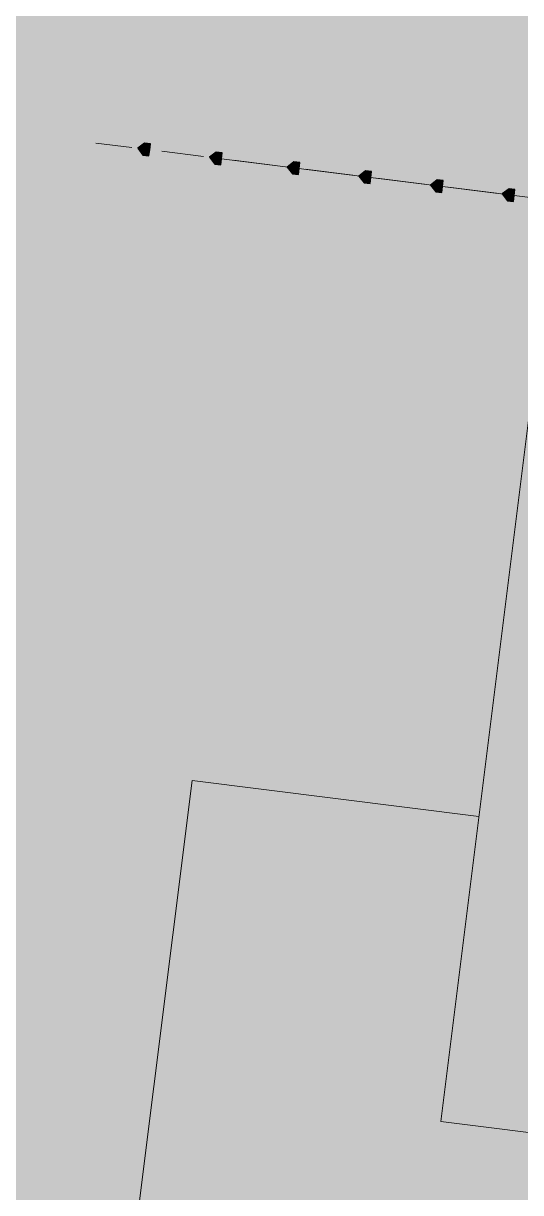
# Model space of a CAD drawing. Header units: metres. Extents: x -4 to 509425, y 7549 to 4732445.
# Drawn here: x 476059.291 to 476059.99, y 4719771.302 to 4719772.945 of the extents above; entities that cross this region are included whole.
import ezdxf

# ---------------------------------------------------------------- set-up
doc = ezdxf.new("R2010")
doc.units = ezdxf.units.M
doc.header["$LTSCALE"] = 0.01
doc.header["$MEASUREMENT"] = 0
doc.layers.get('0').update_dxf_attribs({"lineweight": 0})
doc.layers.add('_SUBESTACIÓN', color=1, linetype='Continuous')
doc.layers.add('SUBESTACION LA VID', color=253, linetype='Continuous')

# ---------------------------------------------------------------- blocks, each defined once
blk = doc.blocks.new('A$Cfff6051d')
at = {"layer": 'SUBESTACION LA VID', "transparency": 33554687}
h = blk.add_hatch(color=256, dxfattribs=at)
h.dxf.hatch_style = 2
h.paths.add_polyline_path([(476059.4686, 4719772.767), (476059.4696, 4719772.7754), (476059.4612, 4719772.7764), (476059.4518, 4719772.7691), (476059.4591, 4719772.7596), (476059.4675, 4719772.7586)])
h = blk.add_hatch(color=256, dxfattribs=at)
h.dxf.hatch_style = 2
h.paths.add_polyline_path([(476059.4686, 4719772.767), (476059.4696, 4719772.7754), (476059.4612, 4719772.7764), (476059.4518, 4719772.7691), (476059.4591, 4719772.7596), (476059.4675, 4719772.7586)])
h = blk.add_hatch(color=256, dxfattribs=at)
h.dxf.hatch_style = 2
h.paths.add_polyline_path([(476059.5694, 4719772.7543), (476059.5704, 4719772.7627), (476059.562, 4719772.7638), (476059.5526, 4719772.7565), (476059.5599, 4719772.747), (476059.5683, 4719772.7459)])
h = blk.add_hatch(color=256, dxfattribs=at)
h.dxf.hatch_style = 2
h.paths.add_polyline_path([(476059.5694, 4719772.7543), (476059.5704, 4719772.7627), (476059.562, 4719772.7638), (476059.5526, 4719772.7565), (476059.5599, 4719772.747), (476059.5683, 4719772.7459)])
h = blk.add_hatch(color=256, dxfattribs=at)
h.dxf.hatch_style = 2
h.paths.add_polyline_path([(476059.6786, 4719772.7407), (476059.6796, 4719772.7491), (476059.6712, 4719772.7501), (476059.6618, 4719772.7428), (476059.6691, 4719772.7333), (476059.6775, 4719772.7323)])
h = blk.add_hatch(color=256, dxfattribs=at)
h.dxf.hatch_style = 2
h.paths.add_polyline_path([(476059.6786, 4719772.7407), (476059.6796, 4719772.7491), (476059.6712, 4719772.7501), (476059.6618, 4719772.7428), (476059.6691, 4719772.7333), (476059.6775, 4719772.7323)])
h = blk.add_hatch(color=256, dxfattribs=at)
h.dxf.hatch_style = 2
h.paths.add_polyline_path([(476059.7794, 4719772.728), (476059.7804, 4719772.7364), (476059.772, 4719772.7375), (476059.7626, 4719772.7301), (476059.7699, 4719772.7207), (476059.7783, 4719772.7196)])
h = blk.add_hatch(color=256, dxfattribs=at)
h.dxf.hatch_style = 2
h.paths.add_polyline_path([(476059.7794, 4719772.728), (476059.7804, 4719772.7364), (476059.772, 4719772.7375), (476059.7626, 4719772.7301), (476059.7699, 4719772.7207), (476059.7783, 4719772.7196)])
h = blk.add_hatch(color=256, dxfattribs=at)
h.dxf.hatch_style = 2
h.paths.add_polyline_path([(476059.8802, 4719772.7154), (476059.8812, 4719772.7238), (476059.8728, 4719772.7248), (476059.8634, 4719772.7175), (476059.8707, 4719772.708), (476059.8791, 4719772.707)])
h = blk.add_hatch(color=256, dxfattribs=at)
h.dxf.hatch_style = 2
h.paths.add_polyline_path([(476059.8802, 4719772.7154), (476059.8812, 4719772.7238), (476059.8728, 4719772.7248), (476059.8634, 4719772.7175), (476059.8707, 4719772.708), (476059.8791, 4719772.707)])
h = blk.add_hatch(color=256, dxfattribs=at)
h.dxf.hatch_style = 2
h.paths.add_polyline_path([(476059.8802, 4719772.7154), (476059.8812, 4719772.7238), (476059.8728, 4719772.7248), (476059.8634, 4719772.7175), (476059.8707, 4719772.708), (476059.8791, 4719772.707)])
h = blk.add_hatch(color=256, dxfattribs=at)
h.dxf.hatch_style = 2
h.paths.add_polyline_path([(476059.8802, 4719772.7154), (476059.8812, 4719772.7238), (476059.8728, 4719772.7248), (476059.8634, 4719772.7175), (476059.8707, 4719772.708), (476059.8791, 4719772.707)])
h = blk.add_hatch(color=256, dxfattribs=at)
h.dxf.hatch_style = 2
h.paths.add_polyline_path([(476059.981, 4719772.7027), (476059.982, 4719772.7111), (476059.9736, 4719772.7122), (476059.9642, 4719772.7049), (476059.9715, 4719772.6954), (476059.9799, 4719772.6943)])
h = blk.add_hatch(color=256, dxfattribs=at)
h.dxf.hatch_style = 2
h.paths.add_polyline_path([(476059.981, 4719772.7027), (476059.982, 4719772.7111), (476059.9736, 4719772.7122), (476059.9642, 4719772.7049), (476059.9715, 4719772.6954), (476059.9799, 4719772.6943)])
h = blk.add_hatch(color=256, dxfattribs=at)
h.dxf.hatch_style = 2
h.paths.add_polyline_path([(476059.981, 4719772.7027), (476059.982, 4719772.7111), (476059.9736, 4719772.7122), (476059.9642, 4719772.7049), (476059.9715, 4719772.6954), (476059.9799, 4719772.6943)])
h = blk.add_hatch(color=256, dxfattribs=at)
h.dxf.hatch_style = 2
h.paths.add_polyline_path([(476059.981, 4719772.7027), (476059.982, 4719772.7111), (476059.9736, 4719772.7122), (476059.9642, 4719772.7049), (476059.9715, 4719772.6954), (476059.9799, 4719772.6943)])
at = {"layer": 'SUBESTACION LA VID', "lineweight": 15}
for p, q in [((476059.4434, 4719772.7701), (476059.393, 4719772.7765)), ((476059.4434, 4719772.7701), (476059.393, 4719772.7765)), ((476059.5442, 4719772.7575), (476059.4854, 4719772.7649)), ((476059.5442, 4719772.7575), (476059.4854, 4719772.7649)), ((476060.8294, 4719772.5964), (476059.5694, 4719772.7543)), ((476059.645, 4719772.7449), (476059.5862, 4719772.7522)), ((476059.645, 4719772.7449), (476059.5862, 4719772.7522)), ((476059.7542, 4719772.7312), (476059.687, 4719772.7396)), ((476059.7542, 4719772.7312), (476059.687, 4719772.7396)), ((476059.855, 4719772.7185), (476059.7878, 4719772.727)), ((476059.855, 4719772.7185), (476059.7878, 4719772.727)), ((476059.855, 4719772.7185), (476059.7878, 4719772.727)), ((476059.855, 4719772.7185), (476059.7878, 4719772.727)), ((476059.9558, 4719772.7059), (476059.8886, 4719772.7143)), ((476059.9558, 4719772.7059), (476059.8886, 4719772.7143)), ((476059.9558, 4719772.7059), (476059.8886, 4719772.7143)), ((476059.9558, 4719772.7059), (476059.8886, 4719772.7143))]:
    blk.add_line(p, q, dxfattribs=at)
at = {"layer": 'SUBESTACION LA VID'}
for points in [[(476059.4686, 4719772.767), (476059.4696, 4719772.7754), (476059.4612, 4719772.7764), (476059.4518, 4719772.7691), (476059.4591, 4719772.7596), (476059.4675, 4719772.7586)], [(476059.4686, 4719772.767), (476059.4696, 4719772.7754), (476059.4612, 4719772.7764), (476059.4518, 4719772.7691), (476059.4591, 4719772.7596), (476059.4675, 4719772.7586)], [(476059.5694, 4719772.7543), (476059.5704, 4719772.7627), (476059.562, 4719772.7638), (476059.5526, 4719772.7565), (476059.5599, 4719772.747), (476059.5683, 4719772.7459)], [(476059.5694, 4719772.7543), (476059.5704, 4719772.7627), (476059.562, 4719772.7638), (476059.5526, 4719772.7565), (476059.5599, 4719772.747), (476059.5683, 4719772.7459)], [(476059.6786, 4719772.7407), (476059.6796, 4719772.7491), (476059.6712, 4719772.7501), (476059.6618, 4719772.7428), (476059.6691, 4719772.7333), (476059.6775, 4719772.7323)], [(476059.6786, 4719772.7407), (476059.6796, 4719772.7491), (476059.6712, 4719772.7501), (476059.6618, 4719772.7428), (476059.6691, 4719772.7333), (476059.6775, 4719772.7323)], [(476059.7794, 4719772.728), (476059.7804, 4719772.7364), (476059.772, 4719772.7375), (476059.7626, 4719772.7301), (476059.7699, 4719772.7207), (476059.7783, 4719772.7196)], [(476059.7794, 4719772.728), (476059.7804, 4719772.7364), (476059.772, 4719772.7375), (476059.7626, 4719772.7301), (476059.7699, 4719772.7207), (476059.7783, 4719772.7196)], [(476059.8802, 4719772.7154), (476059.8812, 4719772.7238), (476059.8728, 4719772.7248), (476059.8634, 4719772.7175), (476059.8707, 4719772.708), (476059.8791, 4719772.707)], [(476059.8802, 4719772.7154), (476059.8812, 4719772.7238), (476059.8728, 4719772.7248), (476059.8634, 4719772.7175), (476059.8707, 4719772.708), (476059.8791, 4719772.707)], [(476059.8802, 4719772.7154), (476059.8812, 4719772.7238), (476059.8728, 4719772.7248), (476059.8634, 4719772.7175), (476059.8707, 4719772.708), (476059.8791, 4719772.707)], [(476059.8802, 4719772.7154), (476059.8812, 4719772.7238), (476059.8728, 4719772.7248), (476059.8634, 4719772.7175), (476059.8707, 4719772.708), (476059.8791, 4719772.707)], [(476059.981, 4719772.7027), (476059.982, 4719772.7111), (476059.9736, 4719772.7122), (476059.9642, 4719772.7049), (476059.9715, 4719772.6954), (476059.9799, 4719772.6943)], [(476059.981, 4719772.7027), (476059.982, 4719772.7111), (476059.9736, 4719772.7122), (476059.9642, 4719772.7049), (476059.9715, 4719772.6954), (476059.9799, 4719772.6943)], [(476059.981, 4719772.7027), (476059.982, 4719772.7111), (476059.9736, 4719772.7122), (476059.9642, 4719772.7049), (476059.9715, 4719772.6954), (476059.9799, 4719772.6943)], [(476059.981, 4719772.7027), (476059.982, 4719772.7111), (476059.9736, 4719772.7122), (476059.9642, 4719772.7049), (476059.9715, 4719772.6954), (476059.9799, 4719772.6943)]]:
    blk.add_lwpolyline(points, close=True, dxfattribs=at)
at = {"layer": 'SUBESTACION LA VID', "lineweight": 0}
for points in [[(476059.4686, 4719772.767), (476059.4696, 4719772.7754), (476059.4612, 4719772.7764), (476059.4518, 4719772.7691), (476059.4591, 4719772.7596), (476059.4675, 4719772.7586)], [(476059.4686, 4719772.767), (476059.4696, 4719772.7754), (476059.4612, 4719772.7764), (476059.4518, 4719772.7691), (476059.4591, 4719772.7596), (476059.4675, 4719772.7586)], [(476059.5694, 4719772.7543), (476059.5704, 4719772.7627), (476059.562, 4719772.7638), (476059.5526, 4719772.7565), (476059.5599, 4719772.747), (476059.5683, 4719772.7459)], [(476059.5694, 4719772.7543), (476059.5704, 4719772.7627), (476059.562, 4719772.7638), (476059.5526, 4719772.7565), (476059.5599, 4719772.747), (476059.5683, 4719772.7459)], [(476059.6786, 4719772.7407), (476059.6796, 4719772.7491), (476059.6712, 4719772.7501), (476059.6618, 4719772.7428), (476059.6691, 4719772.7333), (476059.6775, 4719772.7323)], [(476059.6786, 4719772.7407), (476059.6796, 4719772.7491), (476059.6712, 4719772.7501), (476059.6618, 4719772.7428), (476059.6691, 4719772.7333), (476059.6775, 4719772.7323)], [(476059.7794, 4719772.728), (476059.7804, 4719772.7364), (476059.772, 4719772.7375), (476059.7626, 4719772.7301), (476059.7699, 4719772.7207), (476059.7783, 4719772.7196)], [(476059.7794, 4719772.728), (476059.7804, 4719772.7364), (476059.772, 4719772.7375), (476059.7626, 4719772.7301), (476059.7699, 4719772.7207), (476059.7783, 4719772.7196)], [(476059.8802, 4719772.7154), (476059.8812, 4719772.7238), (476059.8728, 4719772.7248), (476059.8634, 4719772.7175), (476059.8707, 4719772.708), (476059.8791, 4719772.707)], [(476059.8802, 4719772.7154), (476059.8812, 4719772.7238), (476059.8728, 4719772.7248), (476059.8634, 4719772.7175), (476059.8707, 4719772.708), (476059.8791, 4719772.707)], [(476059.8802, 4719772.7154), (476059.8812, 4719772.7238), (476059.8728, 4719772.7248), (476059.8634, 4719772.7175), (476059.8707, 4719772.708), (476059.8791, 4719772.707)], [(476059.8802, 4719772.7154), (476059.8812, 4719772.7238), (476059.8728, 4719772.7248), (476059.8634, 4719772.7175), (476059.8707, 4719772.708), (476059.8791, 4719772.707)], [(476059.981, 4719772.7027), (476059.982, 4719772.7111), (476059.9736, 4719772.7122), (476059.9642, 4719772.7049), (476059.9715, 4719772.6954), (476059.9799, 4719772.6943)], [(476059.981, 4719772.7027), (476059.982, 4719772.7111), (476059.9736, 4719772.7122), (476059.9642, 4719772.7049), (476059.9715, 4719772.6954), (476059.9799, 4719772.6943)], [(476059.981, 4719772.7027), (476059.982, 4719772.7111), (476059.9736, 4719772.7122), (476059.9642, 4719772.7049), (476059.9715, 4719772.6954), (476059.9799, 4719772.6943)], [(476059.981, 4719772.7027), (476059.982, 4719772.7111), (476059.9736, 4719772.7122), (476059.9642, 4719772.7049), (476059.9715, 4719772.6954), (476059.9799, 4719772.6943)]]:
    blk.add_lwpolyline(points, close=True, dxfattribs=at)
at = {"layer": 'SUBESTACION LA VID', "lineweight": 15}
for points in [[(476060.2812, 4719772.4433), (476060.3904, 4719772.4296), (476060.2556, 4719771.3543), (476059.8776, 4719771.4017), (476060.0124, 4719772.477), (476060.1216, 4719772.4633)], [(476060.3093, 4719771.7827), (476060.721, 4719771.7311), (476060.6399, 4719771.0843), (476059.447, 4719771.2339), (476059.5281, 4719771.8807), (476059.9313, 4719771.8301)]]:
    blk.add_lwpolyline(points, dxfattribs=at)

msp = doc.modelspace()

# ---------------------------------------------------------------- hatches: boundary and pattern name
at = {"layer": '_SUBESTACIÓN', "transparency": 33554559}
h = msp.add_hatch(color=1, dxfattribs=at)
h.dxf.hatch_style = 1
h.paths.add_polyline_path([(475968.6399, 4719805.825), (476089.9386, 4719790.615), (476078.1686, 4719696.74), (475956.8686, 4719711.9502)])

# ---------------------------------------------------------------- block references
at = {"linetype": 'Continuous'}
msp.add_blockref('A$Cfff6051d', (0, 0), dxfattribs=at)

doc.saveas('drawing.dxf')
